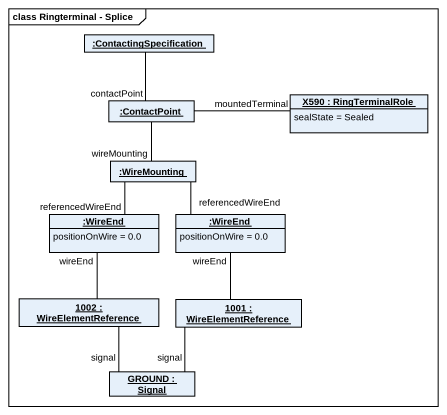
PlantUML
@startuml
mainframe class Ringterminal - Splice
hide circle
hide empty members
object ":ContactingSpecification" as ContactingSpecification
object ":ContactPoint" as ContactPoint
object "X590 : RingTerminalRole" as X590 {
  sealState = Sealed
}
object ":WireMounting" as WireMounting
object ":WireEnd" as WireEnd {
  positionOnWire = 0.0
}
object ":WireEnd" as WireEnd_2 {
  positionOnWire = 0.0
}
object "1002 : WireElementReference" as o1002
object "1001 : WireElementReference" as o1001
object "GROUND : Signal" as GROUND
ContactingSpecification -- ContactPoint : contactPoint
ContactPoint -right- X590 : mountedTerminal
ContactPoint -- WireMounting : wireMounting
WireMounting -- WireEnd : referencedWireEnd
WireMounting -- WireEnd_2 : referencedWireEnd
WireEnd -- o1002 : wireEnd
WireEnd_2 -- o1001 : wireEnd
o1002 -- GROUND : signal
o1001 -- GROUND : signal
@enduml
